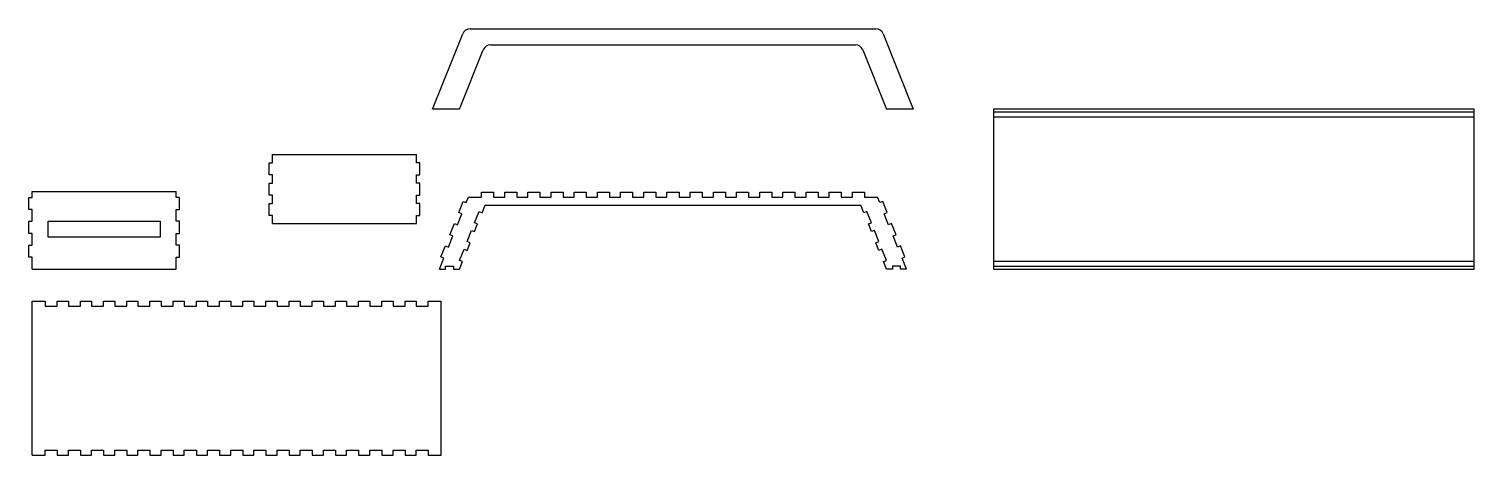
# Model space of a CAD drawing. Header units: millimetres. Extents: x -504 to 1300, y -232 to 300.
import ezdxf

# ---------------------------------------------------------------- set-up
doc = ezdxf.new("R2010")
doc.units = ezdxf.units.MM
doc.layers.get('0').update_dxf_attribs({"lineweight": 25, "true_color": 0xffffff})

msp = doc.modelspace()

# ---------------------------------------------------------------- linework, layer by layer
for p, q in [((0, 200), (37.5, 293.7)), ((46.8, 300), (553.2, 300)), ((562.5, 293.7), (600, 200)), ((33.5, 200), (63, 273.7)), ((72.3, 280), (527.7, 280)), ((537, 273.7), (566.5, 200)), ((33.5, 200), (0, 200)), ((600, 200), (566.5, 200)), ((1300, 200), (700, 200)), ((700, 200), (700, 0)), ((1300, 0), (1300, 200)), ((1300, 196), (700, 196)), ((1300, 190), (700, 190)), ((-204, 117.8), (-204, 132.8)), ((-204, 132.8), (-200, 132.8)), ((-200, 132.8), (-200, 143.1)), ((-200, 143.1), (-20, 143.1)), ((-20, 132.8), (-20, 143.1)), ((-16, 132.8), (-20, 132.8)), ((-16, 117.8), (-16, 132.8)), ((-200, 117.8), (-204, 117.8)), ((-200, 107.5), (-200, 117.8)), ((-20, 107.5), (-20, 117.8)), ((-20, 117.8), (-16, 117.8)), ((-500, 89.6), (-500, 96.9)), ((-500, 96.9), (-320, 96.9)), ((-320, 89.6), (-320, 96.9)), ((-204, 92.5), (-204, 107.5)), ((-204, 107.5), (-200, 107.5)), ((-200, 92.5), (-204, 92.5)), ((-200, 82.2), (-200, 92.5)), ((-16, 107.5), (-20, 107.5)), ((-20, 82.2), (-20, 92.5)), ((-20, 92.5), (-16, 92.5)), ((-16, 92.5), (-16, 107.5)), ((61, 90), (61, 96)), ((61, 96), (76, 96)), ((76, 96), (76, 90)), ((89.9, 90), (89.9, 96)), ((89.9, 96), (104.9, 96)), ((104.9, 96), (104.9, 90)), ((118.8, 90), (118.8, 96)), ((118.8, 96), (133.8, 96)), ((133.8, 96), (133.8, 90)), ((147.8, 90), (147.8, 96)), ((147.8, 96), (162.8, 96)), ((162.8, 96), (162.8, 90)), ((176.7, 90), (176.7, 96)), ((176.7, 96), (191.7, 96)), ((191.7, 96), (191.7, 90)), ((205.7, 90), (205.7, 96)), ((205.7, 96), (220.7, 96)), ((220.7, 96), (220.7, 90)), ((234.6, 90), (234.6, 96)), ((234.6, 96), (249.6, 96)), ((249.6, 96), (249.6, 90)), ((263.6, 90), (263.6, 96)), ((263.6, 96), (278.6, 96)), ((278.6, 96), (278.6, 90)), ((292.5, 90), (292.5, 96)), ((292.5, 96), (307.5, 96)), ((307.5, 96), (307.5, 90)), ((321.4, 90), (321.4, 96)), ((321.4, 96), (336.4, 96)), ((336.4, 96), (336.4, 90)), ((350.4, 90), (350.4, 96)), ((350.4, 96), (365.4, 96)), ((365.4, 96), (365.4, 90)), ((379.3, 90), (379.3, 96)), ((379.3, 96), (394.3, 96)), ((394.3, 96), (394.3, 90)), ((408.3, 90), (408.3, 96)), ((408.3, 96), (423.3, 96)), ((423.3, 96), (423.3, 90)), ((437.2, 90), (437.2, 96)), ((437.2, 96), (452.2, 96)), ((452.2, 96), (452.2, 90)), ((466.2, 90), (466.2, 96)), ((466.2, 96), (481.2, 96)), ((481.2, 96), (481.2, 90)), ((495.1, 90), (495.1, 96)), ((495.1, 96), (510.1, 96)), ((510.1, 96), (510.1, 90)), ((524, 90), (524, 96)), ((524, 96), (539, 96)), ((539, 96), (539, 90)), ((-504, 74.6), (-504, 89.6)), ((-504, 89.6), (-500, 89.6)), ((-500, 74.6), (-504, 74.6)), ((-500, 59.8), (-500, 74.6)), ((-316, 89.6), (-320, 89.6)), ((-320, 59.8), (-320, 74.6)), ((-320, 74.6), (-316, 74.6)), ((-316, 74.6), (-316, 89.6)), ((-204, 67.2), (-204, 82.2)), ((-204, 82.2), (-200, 82.2)), ((-16, 82.2), (-20, 82.2)), ((-16, 67.2), (-16, 82.2)), ((32.6, 70.8), (38.2, 84.7)), ((38.2, 84.7), (41.9, 83.2)), ((41.9, 83.2), (44.6, 90)), ((44.6, 90), (61, 90)), ((61.7, 70.4), (65.5, 80)), ((65.5, 80), (534.5, 80)), ((76, 90), (89.9, 90)), ((104.9, 90), (118.8, 90)), ((133.8, 90), (147.8, 90)), ((162.8, 90), (176.7, 90)), ((191.7, 90), (205.7, 90)), ((220.7, 90), (234.6, 90)), ((249.6, 90), (263.6, 90)), ((278.6, 90), (292.5, 90)), ((307.5, 90), (321.4, 90)), ((336.4, 90), (350.4, 90)), ((365.4, 90), (379.3, 90)), ((394.3, 90), (408.3, 90)), ((423.3, 90), (437.2, 90)), ((452.2, 90), (466.2, 90)), ((481.2, 90), (495.1, 90)), ((510.1, 90), (524, 90)), ((538.3, 70.4), (534.5, 80)), ((539, 90), (555.4, 90)), ((558.1, 83.2), (555.4, 90)), ((561.8, 84.7), (558.1, 83.2)), ((567.4, 70.8), (561.8, 84.7)), ((-504, 44.8), (-504, 59.8)), ((-504, 59.8), (-500, 59.8)), ((-480, 60), (-340, 60)), ((-480, 40), (-480, 60)), ((-340, 60), (-340, 40)), ((-316, 59.8), (-320, 59.8)), ((-316, 44.8), (-316, 59.8)), ((-200, 67.2), (-204, 67.2)), ((-200, 56.9), (-200, 67.2)), ((-200, 56.9), (-20, 56.9)), ((-20, 56.9), (-20, 67.2)), ((-20, 67.2), (-16, 67.2)), ((21.5, 43), (27.1, 57)), ((27.1, 57), (30.8, 55.5)), ((30.8, 55.5), (36.3, 69.3)), ((36.3, 69.3), (32.6, 70.8)), ((52.3, 47), (56.1, 56.5)), ((52.4, 58), (58, 71.9)), ((56.1, 56.5), (52.4, 58)), ((58, 71.9), (61.7, 70.4)), ((542, 71.9), (538.3, 70.4)), ((547.6, 58), (542, 71.9)), ((543.9, 56.5), (547.6, 58)), ((547.7, 47), (543.9, 56.5)), ((563.7, 69.3), (567.4, 70.8)), ((569.2, 55.5), (563.7, 69.3)), ((572.9, 57), (569.2, 55.5)), ((578.5, 43), (572.9, 57)), ((-500, 44.8), (-504, 44.8)), ((-500, 29.9), (-500, 44.8)), ((-340, 40), (-480, 40)), ((-320, 29.9), (-320, 44.8)), ((-320, 44.8), (-316, 44.8)), ((19.7, 27.7), (25.2, 41.6)), ((25.2, 41.6), (21.5, 43)), ((43, 34.5), (48.6, 48.4)), ((48.6, 48.4), (52.3, 47)), ((551.4, 48.4), (547.7, 47)), ((557, 34.5), (551.4, 48.4)), ((574.8, 41.6), (578.5, 43)), ((580.3, 27.7), (574.8, 41.6)), ((-504, 14.9), (-504, 29.9)), ((-504, 29.9), (-500, 29.9)), ((-316, 29.9), (-320, 29.9)), ((-316, 14.9), (-316, 29.9)), ((10.4, 15.3), (16, 29.2)), ((16, 29.2), (19.7, 27.7)), ((33.6, 11), (39.2, 25)), ((39.2, 25), (42.9, 23.5)), ((42.9, 23.5), (46.8, 33)), ((46.8, 33), (43, 34.5)), ((553.2, 33), (557, 34.5)), ((557.1, 23.5), (553.2, 33)), ((560.8, 25), (557.1, 23.5)), ((566.4, 11), (560.8, 25)), ((584, 29.2), (580.3, 27.7)), ((589.6, 15.3), (584, 29.2)), ((-500, 14.9), (-504, 14.9)), ((-500, 0), (-500, 14.9)), ((-500, 0), (-320, 0)), ((-320, 0), (-320, 14.9)), ((-320, 14.9), (-316, 14.9)), ((8.6, 0), (14.1, 13.8)), ((14.1, 13.8), (10.4, 15.3)), ((16.1, 0), (16.1, 4)), ((16.1, 4), (26.1, 4)), ((26.1, 4), (26.1, 0)), ((26.1, 0), (33.5, 0)), ((33.5, 0), (37.4, 9.6)), ((37.4, 9.6), (33.6, 11)), ((562.6, 9.6), (566.4, 11)), ((566.5, 0), (562.6, 9.6)), ((573.9, 0), (566.5, 0)), ((583.9, 4), (573.9, 4)), ((573.9, 4), (573.9, 0)), ((583.9, 0), (583.9, 4)), ((591.4, 0), (583.9, 0)), ((585.9, 13.8), (589.6, 15.3)), ((591.4, 0), (585.9, 13.8)), ((700, 10), (1300, 10)), ((700, 4), (1300, 4)), ((700, 0), (1300, 0)), ((8.6, 0), (16.1, 0)), ((-500, -40), (-483.7, -40)), ((-500, -232), (-500, -40)), ((-483.7, -40), (-483.7, -46)), ((-483.7, -46), (-468.7, -46)), ((-468.7, -46), (-468.7, -40)), ((-468.7, -40), (-454.7, -40)), ((-454.7, -40), (-454.7, -46)), ((-454.7, -46), (-439.7, -46)), ((-439.7, -46), (-439.7, -40)), ((-439.7, -40), (-425.8, -40)), ((-425.8, -40), (-425.8, -46)), ((-425.8, -46), (-410.8, -46)), ((-410.8, -46), (-410.8, -40)), ((-410.8, -40), (-396.8, -40)), ((-396.8, -40), (-396.8, -46)), ((-396.8, -46), (-381.8, -46)), ((-381.8, -46), (-381.8, -40)), ((-381.8, -40), (-367.9, -40)), ((-367.9, -40), (-367.9, -46)), ((-367.9, -46), (-352.9, -46)), ((-352.9, -46), (-352.9, -40)), ((-352.9, -40), (-338.9, -40)), ((-338.9, -40), (-338.9, -46)), ((-338.9, -46), (-323.9, -46)), ((-323.9, -46), (-323.9, -40)), ((-323.9, -40), (-310, -40)), ((-310, -40), (-310, -46)), ((-310, -46), (-295, -46)), ((-295, -46), (-295, -40)), ((-295, -40), (-281.1, -40)), ((-281.1, -40), (-281.1, -46)), ((-281.1, -46), (-266.1, -46)), ((-266.1, -46), (-266.1, -40)), ((-266.1, -40), (-252.1, -40)), ((-252.1, -40), (-252.1, -46)), ((-252.1, -46), (-237.1, -46)), ((-237.1, -46), (-237.1, -40)), ((-237.1, -40), (-223.2, -40)), ((-223.2, -40), (-223.2, -46)), ((-223.2, -46), (-208.2, -46)), ((-208.2, -46), (-208.2, -40)), ((-208.2, -40), (-194.2, -40)), ((-194.2, -40), (-194.2, -46)), ((-194.2, -46), (-179.2, -46)), ((-179.2, -46), (-179.2, -40)), ((-179.2, -40), (-165.3, -40)), ((-165.3, -40), (-165.3, -46)), ((-165.3, -46), (-150.3, -46)), ((-150.3, -46), (-150.3, -40)), ((-150.3, -40), (-136.3, -40)), ((-136.3, -40), (-136.3, -46)), ((-136.3, -46), (-121.3, -46)), ((-121.3, -46), (-121.3, -40)), ((-121.3, -40), (-107.4, -40)), ((-107.4, -40), (-107.4, -46)), ((-107.4, -46), (-92.4, -46)), ((-92.4, -46), (-92.4, -40)), ((-92.4, -40), (-78.5, -40)), ((-78.5, -40), (-78.5, -46)), ((-78.5, -46), (-63.5, -46)), ((-63.5, -46), (-63.5, -40)), ((-63.5, -40), (-49.5, -40)), ((-49.5, -40), (-49.5, -46)), ((-49.5, -46), (-34.5, -46)), ((-34.5, -46), (-34.5, -40)), ((-34.5, -40), (-20.6, -40)), ((-20.6, -40), (-20.6, -46)), ((-20.6, -46), (-5.6, -46)), ((-5.6, -46), (-5.6, -40)), ((-5.6, -40), (10.8, -40)), ((10.8, -232), (10.8, -40)), ((-500, -232), (-483.7, -232)), ((-483.7, -232), (-483.7, -226)), ((-483.7, -226), (-468.7, -226)), ((-468.7, -226), (-468.7, -232)), ((-468.7, -232), (-454.7, -232)), ((-454.7, -232), (-454.7, -226)), ((-454.7, -226), (-439.7, -226)), ((-439.7, -226), (-439.7, -232)), ((-439.7, -232), (-425.8, -232)), ((-425.8, -232), (-425.8, -226)), ((-425.8, -226), (-410.8, -226)), ((-410.8, -226), (-410.8, -232)), ((-410.8, -232), (-396.8, -232)), ((-396.8, -232), (-396.8, -226)), ((-396.8, -226), (-381.8, -226)), ((-381.8, -226), (-381.8, -232)), ((-381.8, -232), (-367.9, -232)), ((-367.9, -232), (-367.9, -226)), ((-367.9, -226), (-352.9, -226)), ((-352.9, -226), (-352.9, -232)), ((-352.9, -232), (-338.9, -232)), ((-338.9, -232), (-338.9, -226)), ((-338.9, -226), (-323.9, -226)), ((-323.9, -226), (-323.9, -232)), ((-323.9, -232), (-310, -232)), ((-310, -232), (-310, -226)), ((-310, -226), (-295, -226)), ((-295, -226), (-295, -232)), ((-295, -232), (-281.1, -232)), ((-281.1, -232), (-281.1, -226)), ((-281.1, -226), (-266.1, -226)), ((-266.1, -226), (-266.1, -232)), ((-266.1, -232), (-252.1, -232)), ((-252.1, -232), (-252.1, -226)), ((-252.1, -226), (-237.1, -226)), ((-237.1, -226), (-237.1, -232)), ((-237.1, -232), (-223.2, -232)), ((-223.2, -232), (-223.2, -226)), ((-223.2, -226), (-208.2, -226)), ((-208.2, -226), (-208.2, -232)), ((-208.2, -232), (-194.2, -232)), ((-194.2, -232), (-194.2, -226)), ((-194.2, -226), (-179.2, -226)), ((-179.2, -226), (-179.2, -232)), ((-179.2, -232), (-165.3, -232)), ((-165.3, -232), (-165.3, -226)), ((-165.3, -226), (-150.3, -226)), ((-150.3, -226), (-150.3, -232)), ((-150.3, -232), (-136.3, -232)), ((-136.3, -232), (-136.3, -226)), ((-136.3, -226), (-121.3, -226)), ((-121.3, -226), (-121.3, -232)), ((-121.3, -232), (-107.4, -232)), ((-107.4, -232), (-107.4, -226)), ((-107.4, -226), (-92.4, -226)), ((-92.4, -226), (-92.4, -232)), ((-92.4, -232), (-78.5, -232)), ((-78.5, -232), (-78.5, -226)), ((-78.5, -226), (-63.5, -226)), ((-63.5, -226), (-63.5, -232)), ((-63.5, -232), (-49.5, -232)), ((-49.5, -232), (-49.5, -226)), ((-49.5, -226), (-34.5, -226)), ((-34.5, -226), (-34.5, -232)), ((-34.5, -232), (-20.6, -232)), ((-20.6, -232), (-20.6, -226)), ((-20.6, -226), (-5.6, -226)), ((-5.6, -226), (-5.6, -232)), ((-5.6, -232), (10.8, -232))]:
    msp.add_line(p, q)
for centre, start, end in [((46.8, 290), 90, 158.1986), ((553.2, 290), 21.8014, 90), ((72.3, 270), 90, 158.1986), ((527.7, 270), 21.8014, 90)]:
    msp.add_arc(centre, 10, start, end)

doc.saveas('drawing.dxf')
